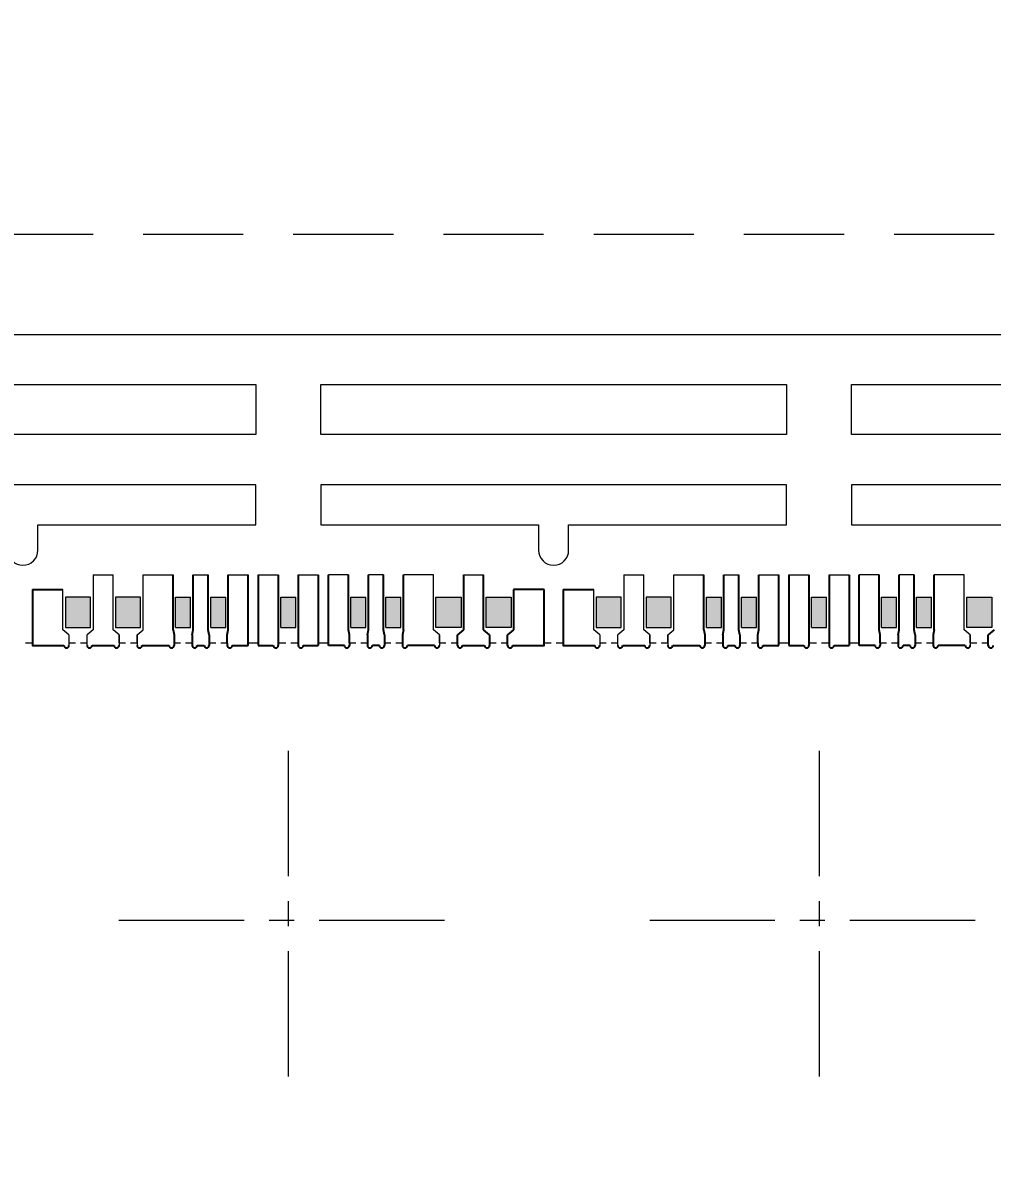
# Model space of a CAD drawing. Header units: millimetres. Extents: x 4066 to 4192, y 1600 to 1759.
# Drawn here: x 4119.14 to 4128.82, y 1734.89 to 1746.33 of the extents above; entities that cross this region are included whole.
import ezdxf

# ---------------------------------------------------------------- set-up
doc = ezdxf.new("R2010")
doc.units = ezdxf.units.MM
doc.linetypes.add('CENTER', pattern=[2, 1.25, -0.25, 0.25, -0.25])
doc.linetypes.add('HIDDEN', pattern=[0.375, 0.25, -0.125])
for name, color, linetype in [('1', 7, 'Continuous'), ('1D', 4, 'Continuous'), ('中心线', 1, 'CENTER')]:
    doc.layers.add(name, color=color, linetype=linetype)
doc.layers.add('AM_8', color=3, linetype='Continuous', lineweight=15)
doc.layers.add('标注线', color=3, linetype='Continuous', lineweight=18)
doc.styles.get("Standard").update_dxf_attribs({"font": 'SimSun.ttf'})
doc.dimstyles.new('ISO-25', dxfattribs={"dimtxt": 0.1, "dimasz": 0.08, "dimexe": 0.015, "dimexo": 0.015, "dimgap": 0.02, "dimtad": 0, "dimzin": 1, "dimdsep": 46, "dimtxsty": 'Standard', "dimcen": 0.1, "dimadec": 0, "dimazin": 0, "dimtfac": 1, "dimtmove": 0, "dimatfit": 3, "dimfxl": 1, "dimarcsym": 0})

# ---------------------------------------------------------------- blocks, each defined once
blk = doc.blocks.new('*D39')
at = {"layer": 'Defpoints', "color": 0, "transparency": 16777216}
for p in [(4129.593, 1745.709), (4094.843, 1673.221), (4096.641, 1661.293)]:
    blk.add_point(p, dxfattribs=at)
at = {"layer": '标注线', "color": 0, "lineweight": 5, "transparency": 16777216}
for p, q in [((4094.843, 1673.206), (4094.843, 1665.293)), ((4094.843, 1665.293), (4096.641, 1663.293)), ((4096.641, 1663.293), (4096.641, 1661.293))]:
    blk.add_line(p, q, dxfattribs=at)
at = {"layer": '标注线', "color": 0, "lineweight": 5, "transparency": 16777216, "insert": (4096.641, 1658.896), "char_height": 1.15, "attachment_point": 5, "rotation": 90}
blk.add_mtext('34.750', dxfattribs=at)

msp = doc.modelspace()

# ---------------------------------------------------------------- hatches: boundary and pattern name
at = {"layer": 'AM_8', "linetype": 'ByBlock'}
h = msp.add_hatch(dxfattribs=at)
h.set_pattern_fill('GLASS', color=3, scale=0.002)
h.set_pattern_definition([(123.6901, (21.23048, 3416.407292), (-0.050800067793, 0.101599977535), [0.018316194, -0.1648457968]), (123.6901, (21.231496, 3416.41034), (-0.050800067793, 0.101599977535), [0.0109897164, -0.1721722744]), (123.6901, (21.2254, 3416.41034), (-0.050800067793, 0.101599977535), [0.0109897164, -0.1721722744])])
h.paths.add_polyline_path([(4119.5681, 1740.5964), (4119.5681, 1740.2964), (4119.8181, 1740.2964), (4119.8181, 1740.5964)])
h.paths.add_polyline_path([(4120.0681, 1740.5964), (4120.0681, 1740.2964), (4120.3181, 1740.2964), (4120.3181, 1740.5964)])
h.paths.add_polyline_path([(4123.2681, 1740.2964), (4123.2681, 1740.5964), (4123.5181, 1740.5964), (4123.5181, 1740.2964)])
h.paths.add_polyline_path([(4123.7681, 1740.2964), (4123.7681, 1740.5964), (4124.0181, 1740.5964), (4124.0181, 1740.2964)])
h.paths.add_polyline_path([(4120.6681, 1740.2964), (4120.6681, 1740.5964), (4120.8181, 1740.5964), (4120.8181, 1740.2964)])
h.paths.add_polyline_path([(4121.0181, 1740.2964), (4121.0181, 1740.5964), (4121.1681, 1740.5964), (4121.1681, 1740.2964)])
h.paths.add_polyline_path([(4122.7681, 1740.2964), (4122.7681, 1740.5964), (4122.9181, 1740.5964), (4122.9181, 1740.2964)])
h.paths.add_polyline_path([(4122.4181, 1740.2964), (4122.4181, 1740.5964), (4122.5681, 1740.5964), (4122.5681, 1740.2964)])
h.paths.add_polyline_path([(4121.7181, 1740.2964), (4121.7181, 1740.5964), (4121.8681, 1740.5964), (4121.8681, 1740.2964)])
h = msp.add_hatch(dxfattribs=at)
h.set_pattern_fill('GLASS', color=3, scale=0.002)
h.set_pattern_definition([(123.6901, (26.53048, 3416.407292), (-0.050800067793, 0.101599977535), [0.018316194, -0.1648457968]), (123.6901, (26.531496, 3416.41034), (-0.050800067793, 0.101599977535), [0.0109897164, -0.1721722744]), (123.6901, (26.5254, 3416.41034), (-0.050800067793, 0.101599977535), [0.0109897164, -0.1721722744])])
h.paths.add_polyline_path([(4124.8681, 1740.5964), (4124.8681, 1740.2964), (4125.1181, 1740.2964), (4125.1181, 1740.5964)])
h.paths.add_polyline_path([(4125.3681, 1740.5964), (4125.3681, 1740.2964), (4125.6181, 1740.2964), (4125.6181, 1740.5964)])
h.paths.add_polyline_path([(4128.5681, 1740.2964), (4128.5681, 1740.5964), (4128.8181, 1740.5964), (4128.8181, 1740.2964)])
h.paths.add_polyline_path([(4129.0681, 1740.2964), (4129.0681, 1740.5964), (4129.3181, 1740.5964), (4129.3181, 1740.2964)])
h.paths.add_polyline_path([(4125.9681, 1740.2964), (4125.9681, 1740.5964), (4126.1181, 1740.5964), (4126.1181, 1740.2964)])
h.paths.add_polyline_path([(4126.3181, 1740.2964), (4126.3181, 1740.5964), (4126.4681, 1740.5964), (4126.4681, 1740.2964)])
h.paths.add_polyline_path([(4128.0681, 1740.2964), (4128.0681, 1740.5964), (4128.2181, 1740.5964), (4128.2181, 1740.2964)])
h.paths.add_polyline_path([(4127.7181, 1740.2964), (4127.7181, 1740.5964), (4127.8681, 1740.5964), (4127.8681, 1740.2964)])
h.paths.add_polyline_path([(4127.0181, 1740.2964), (4127.0181, 1740.5964), (4127.1681, 1740.5964), (4127.1681, 1740.2964)])

# ---------------------------------------------------------------- linework, layer by layer
at = {"lineweight": 5}
for p, q in [((4119.8431, 1740.8214, 0.0291), (4120.0431, 1740.8214, 0.0291)), ((4119.8431, 1740.8214, 0.0291), (4119.8431, 1740.2714, 0.0291)), ((4120.0431, 1740.2714, 0.0291), (4120.0431, 1740.8214, 0.0291)), ((4120.3431, 1740.8214, 0.0291), (4120.6431, 1740.8214, 0.0291)), ((4120.3431, 1740.2714, 0.0291), (4120.3431, 1740.8214, 0.0291)), ((4120.8431, 1740.8214, 0.0291), (4120.9931, 1740.8214, 0.0291)), ((4121.1931, 1740.8214, 0.0291), (4121.3931, 1740.8214, 0.0291)), ((4121.4931, 1740.8214, 0.0291), (4121.6931, 1740.8214, 0.0291)), ((4121.8931, 1740.8214, 0.0291), (4122.0931, 1740.8214, 0.0291)), ((4122.3931, 1740.8214, 0.0291), (4122.1931, 1740.8214, 0.0291)), ((4122.7431, 1740.8214, 0.0291), (4122.5931, 1740.8214, 0.0291)), ((4123.2431, 1740.8214, 0.0291), (4122.9431, 1740.8214, 0.0291)), ((4123.2431, 1740.2714, 0.0291), (4123.2431, 1740.8214, 0.0291)), ((4123.5431, 1740.8214, 0.0291), (4123.7431, 1740.8214, 0.0291)), ((4125.1431, 1740.8214, 0.0291), (4125.3431, 1740.8214, 0.0291)), ((4125.1431, 1740.8214, 0.0291), (4125.1431, 1740.2714, 0.0291)), ((4125.3431, 1740.2714, 0.0291), (4125.3431, 1740.8214, 0.0291)), ((4125.6431, 1740.8214, 0.0291), (4125.9431, 1740.8214, 0.0291)), ((4125.6431, 1740.2714, 0.0291), (4125.6431, 1740.8214, 0.0291)), ((4126.1431, 1740.8214, 0.0291), (4126.2931, 1740.8214, 0.0291)), ((4126.4931, 1740.8214, 0.0291), (4126.6931, 1740.8214, 0.0291)), ((4126.7931, 1740.8214, 0.0291), (4126.9931, 1740.8214, 0.0291)), ((4127.1931, 1740.8214, 0.0291), (4127.3931, 1740.8214, 0.0291)), ((4127.6931, 1740.8214, 0.0291), (4127.4931, 1740.8214, 0.0291)), ((4128.0431, 1740.8214, 0.0291), (4127.8931, 1740.8214, 0.0291)), ((4128.5431, 1740.8214, 0.0291), (4128.2431, 1740.8214, 0.0291)), ((4128.5431, 1740.2714, 0.0291), (4128.5431, 1740.8214, 0.0291)), ((4119.5431, 1740.2714, 0.0291), (4119.5431, 1740.6742, 0.0291)), ((4124.8431, 1740.2714, 0.0291), (4124.8431, 1740.6742, 0.0291)), ((4119.6031, 1740.2214, 0.0291), (4119.5431, 1740.2714, 0.0291)), ((4119.6031, 1740.2214, 0.0291), (4119.6031, 1740.1164, 0.0291)), ((4119.8431, 1740.2714, 0.0291), (4119.7831, 1740.2214, 0.0291)), ((4119.7831, 1740.1164, 0.0291), (4119.7831, 1740.2214, 0.0291)), ((4120.1031, 1740.2214, 0.0291), (4120.0431, 1740.2714, 0.0291)), ((4120.1031, 1740.1414, 0.0291), (4120.1031, 1740.2214, 0.0291)), ((4120.1031, 1740.2214, 0.0291), (4120.1031, 1740.1164, 0.0291)), ((4120.2831, 1740.2214, 0.0291), (4120.3431, 1740.2714, 0.0291)), ((4120.2831, 1740.1414, 0.0291), (4120.2831, 1740.2214, 0.0291)), ((4120.2831, 1740.2214, 0.0291), (4120.2831, 1740.1164, 0.0291)), ((4123.3031, 1740.2214, 0.0291), (4123.2431, 1740.2714, 0.0291)), ((4123.3031, 1740.1414, 0.0291), (4123.3031, 1740.2214, 0.0291)), ((4123.3031, 1740.2214, 0.0291), (4123.3031, 1740.1164, 0.0291)), ((4124.9031, 1740.2214, 0.0291), (4124.8431, 1740.2714, 0.0291)), ((4124.9031, 1740.2214, 0.0291), (4124.9031, 1740.1164, 0.0291)), ((4125.1431, 1740.2714, 0.0291), (4125.0831, 1740.2214, 0.0291)), ((4125.0831, 1740.1164, 0.0291), (4125.0831, 1740.2214, 0.0291)), ((4125.4031, 1740.2214, 0.0291), (4125.3431, 1740.2714, 0.0291)), ((4125.4031, 1740.1414, 0.0291), (4125.4031, 1740.2214, 0.0291)), ((4125.4031, 1740.2214, 0.0291), (4125.4031, 1740.1164, 0.0291)), ((4125.5831, 1740.2214, 0.0291), (4125.6431, 1740.2714, 0.0291)), ((4125.5831, 1740.1414, 0.0291), (4125.5831, 1740.2214, 0.0291)), ((4125.5831, 1740.2214, 0.0291), (4125.5831, 1740.1164, 0.0291)), ((4128.6031, 1740.2214, 0.0291), (4128.5431, 1740.2714, 0.0291)), ((4128.6031, 1740.1414, 0.0291), (4128.6031, 1740.2214, 0.0291)), ((4128.6031, 1740.2214, 0.0291), (4128.6031, 1740.1164, 0.0291))]:
    msp.add_line(p, q, dxfattribs=at)
at = {"color": 0}
for p, q in [((4120.6431, 1740.2714, 0.0291), (4120.6431, 1740.8214, 0.0291)), ((4120.8431, 1740.2714, 0.0291), (4120.8431, 1740.8214, 0.0291)), ((4120.9931, 1740.2714, 0.0291), (4120.9931, 1740.8214, 0.0291)), ((4121.1931, 1740.2714, 0.0291), (4121.1931, 1740.8214, 0.0291)), ((4121.4931, 1740.8214, 0.0291), (4121.4931, 1740.1164, 0.0291)), ((4121.6931, 1740.8214, 0.0291), (4121.6931, 1740.1164, 0.0291)), ((4121.8931, 1740.8214, 0.0291), (4121.8931, 1740.1164, 0.0291)), ((4122.0931, 1740.8214, 0.0291), (4122.0931, 1740.1164, 0.0291)), ((4122.3931, 1740.2714, 0.0291), (4122.3931, 1740.8214, 0.0291)), ((4122.5931, 1740.2714, 0.0291), (4122.5931, 1740.8214, 0.0291)), ((4122.7431, 1740.2714, 0.0291), (4122.7431, 1740.8214, 0.0291)), ((4122.9431, 1740.2714, 0.0291), (4122.9431, 1740.8214, 0.0291)), ((4125.9431, 1740.2714, 0.0291), (4125.9431, 1740.8214, 0.0291)), ((4126.1431, 1740.2714, 0.0291), (4126.1431, 1740.8214, 0.0291)), ((4126.2931, 1740.2714, 0.0291), (4126.2931, 1740.8214, 0.0291)), ((4126.4931, 1740.2714, 0.0291), (4126.4931, 1740.8214, 0.0291)), ((4126.7931, 1740.8214, 0.0291), (4126.7931, 1740.1164, 0.0291)), ((4126.9931, 1740.8214, 0.0291), (4126.9931, 1740.1164, 0.0291)), ((4127.1931, 1740.8214, 0.0291), (4127.1931, 1740.1164, 0.0291)), ((4127.3931, 1740.8214, 0.0291), (4127.3931, 1740.1164, 0.0291)), ((4127.6931, 1740.2714, 0.0291), (4127.6931, 1740.8214, 0.0291)), ((4127.8931, 1740.2714, 0.0291), (4127.8931, 1740.8214, 0.0291)), ((4128.0431, 1740.2714, 0.0291), (4128.0431, 1740.8214, 0.0291)), ((4128.2431, 1740.2714, 0.0291), (4128.2431, 1740.8214, 0.0291)), ((4120.6431, 1740.2714, 0.0291), (4120.6531, 1740.2214, 0.0291)), ((4120.6531, 1740.2214, 0.0291), (4120.6531, 1740.1414, 0.0291)), ((4120.8331, 1740.2214, 0.0291), (4120.8431, 1740.2714, 0.0291)), ((4121.0031, 1740.2214, 0.0291), (4120.9931, 1740.2714, 0.0291)), ((4121.1831, 1740.2214, 0.0291), (4121.1931, 1740.2714, 0.0291)), ((4121.1831, 1740.1414, 0.0291), (4121.1831, 1740.2214, 0.0291)), ((4122.4031, 1740.2214, 0.0291), (4122.3931, 1740.2714, 0.0291)), ((4122.4031, 1740.1414, 0.0291), (4122.4031, 1740.2214, 0.0291)), ((4122.5831, 1740.2214, 0.0291), (4122.5931, 1740.2714, 0.0291)), ((4122.7531, 1740.2214, 0.0291), (4122.7431, 1740.2714, 0.0291)), ((4122.9431, 1740.2714, 0.0291), (4122.9331, 1740.2214, 0.0291)), ((4122.9331, 1740.2214, 0.0291), (4122.9331, 1740.1414, 0.0291)), ((4123.4831, 1740.1164, 0.0291), (4123.4831, 1740.2214, 0.0291)), ((4123.8031, 1740.2214, 0.0291), (4123.8031, 1740.1164, 0.0291)), ((4123.9831, 1740.1164, 0.0291), (4123.9831, 1740.2214, 0.0291)), ((4125.9431, 1740.2714, 0.0291), (4125.9531, 1740.2214, 0.0291)), ((4125.9531, 1740.2214, 0.0291), (4125.9531, 1740.1414, 0.0291)), ((4126.1331, 1740.2214, 0.0291), (4126.1431, 1740.2714, 0.0291)), ((4126.3031, 1740.2214, 0.0291), (4126.2931, 1740.2714, 0.0291)), ((4126.4831, 1740.2214, 0.0291), (4126.4931, 1740.2714, 0.0291)), ((4126.4831, 1740.1414, 0.0291), (4126.4831, 1740.2214, 0.0291)), ((4127.7031, 1740.2214, 0.0291), (4127.6931, 1740.2714, 0.0291)), ((4127.7031, 1740.1414, 0.0291), (4127.7031, 1740.2214, 0.0291)), ((4127.8831, 1740.2214, 0.0291), (4127.8931, 1740.2714, 0.0291)), ((4128.0531, 1740.2214, 0.0291), (4128.0431, 1740.2714, 0.0291)), ((4128.2431, 1740.2714, 0.0291), (4128.2331, 1740.2214, 0.0291)), ((4128.2331, 1740.2214, 0.0291), (4128.2331, 1740.1414, 0.0291)), ((4128.7831, 1740.1164, 0.0291), (4128.7831, 1740.2214, 0.0291))]:
    msp.add_line(p, q, dxfattribs=at)
for p, q in [((4123.5431, 1740.8214, 0.0291), (4123.5431, 1740.2714, 0.0291)), ((4123.7431, 1740.2714, 0.0291), (4123.7431, 1740.8214, 0.0291)), ((4119.2381, 1740.6742, 0.0291), (4119.5431, 1740.6742, 0.0291)), ((4124.0431, 1740.6742, 0.0291), (4124.0431, 1740.2714, 0.0291)), ((4124.3481, 1740.6742, 0.0291), (4124.0431, 1740.6742, 0.0291)), ((4124.5381, 1740.6742, 0.0291), (4124.8431, 1740.6742, 0.0291)), ((4120.8331, 1740.2214, 0.0291), (4120.8331, 1740.1164, 0.0291)), ((4121.0031, 1740.2214, 0.0291), (4121.0031, 1740.1164, 0.0291)), ((4122.5831, 1740.2214, 0.0291), (4122.5831, 1740.1164, 0.0291)), ((4122.7531, 1740.2214, 0.0291), (4122.7531, 1740.1164, 0.0291)), ((4123.5431, 1740.2714, 0.0291), (4123.4831, 1740.2214, 0.0291)), ((4123.8031, 1740.2214, 0.0291), (4123.7431, 1740.2714, 0.0291)), ((4124.0431, 1740.2714, 0.0291), (4123.9831, 1740.2214, 0.0291)), ((4126.1331, 1740.2214, 0.0291), (4126.1331, 1740.1164, 0.0291)), ((4126.3031, 1740.2214, 0.0291), (4126.3031, 1740.1164, 0.0291)), ((4127.8831, 1740.2214, 0.0291), (4127.8831, 1740.1164, 0.0291)), ((4128.0531, 1740.2214, 0.0291), (4128.0531, 1740.1164, 0.0291)), ((4128.8431, 1740.2714, 0.0291), (4128.7831, 1740.2214, 0.0291)), ((4120.6531, 1740.1414, 0.0291), (4120.6531, 1740.1164, 0.0291)), ((4121.1831, 1740.1414, 0.0291), (4121.1831, 1740.1164, 0.0291)), ((4122.4031, 1740.1414, 0.0291), (4122.4031, 1740.1164, 0.0291)), ((4122.9331, 1740.1414, 0.0291), (4122.9331, 1740.1164, 0.0291)), ((4125.9531, 1740.1414, 0.0291), (4125.9531, 1740.1164, 0.0291)), ((4126.4831, 1740.1414, 0.0291), (4126.4831, 1740.1164, 0.0291)), ((4127.7031, 1740.1414, 0.0291), (4127.7031, 1740.1164, 0.0291)), ((4128.2331, 1740.1414, 0.0291), (4128.2331, 1740.1164, 0.0291))]:
    msp.add_line(p, q)
at = {"color": 0, "elevation": 0.0291}
for points in [[(4121.3931, 1740.1164), (4121.3931, 1740.8214)], [(4122.1931, 1740.1164), (4122.1931, 1740.8214)], [(4126.6931, 1740.1164), (4126.6931, 1740.8214)], [(4127.4931, 1740.1164), (4127.4931, 1740.8214)], [(4119.2381, 1740.6742), (4119.2381, 1740.1164), (4119.5531, 1740.1164)], [(4124.0331, 1740.1164), (4124.3481, 1740.1164), (4124.3481, 1740.6742)], [(4124.5381, 1740.6742), (4124.5381, 1740.1164), (4124.8531, 1740.1164)], [(4119.8331, 1740.1164), (4120.0531, 1740.1164)], [(4120.3331, 1740.1164), (4120.6031, 1740.1164)], [(4120.8831, 1740.1164), (4120.9531, 1740.1164)], [(4121.2331, 1740.1164), (4121.3931, 1740.1164)], [(4121.4931, 1740.1164), (4121.6431, 1740.1164)], [(4121.9431, 1740.1164), (4122.0931, 1740.1164)], [(4122.3531, 1740.1164), (4122.1931, 1740.1164)], [(4122.7031, 1740.1164), (4122.6331, 1740.1164)], [(4123.2531, 1740.1164), (4122.9831, 1740.1164)], [(4123.5331, 1740.1164), (4123.7531, 1740.1164)], [(4125.1331, 1740.1164), (4125.3531, 1740.1164)], [(4125.6331, 1740.1164), (4125.9031, 1740.1164)], [(4126.1831, 1740.1164), (4126.2531, 1740.1164)], [(4126.5331, 1740.1164), (4126.6931, 1740.1164)], [(4126.7931, 1740.1164), (4126.9431, 1740.1164)], [(4127.2431, 1740.1164), (4127.3931, 1740.1164)], [(4127.6531, 1740.1164), (4127.4931, 1740.1164)], [(4128.0031, 1740.1164), (4127.9331, 1740.1164)], [(4128.5531, 1740.1164), (4128.2831, 1740.1164)]]:
    msp.add_lwpolyline(points, dxfattribs=at)
for centre, end in [((4119.5781, 1740.1164, 0.0291), 0), ((4119.8081, 1740.1164, 0.0291), 360), ((4120.0781, 1740.1164, 0.0291), 0), ((4120.3081, 1740.1164, 0.0291), 360), ((4120.6281, 1740.1164, 0.0291), 360), ((4120.8581, 1740.1164, 0.0291), 360), ((4120.9781, 1740.1164, 0.0291), 0), ((4121.2081, 1740.1164, 0.0291), 360), ((4121.6681, 1740.1164, 0.0291), 0), ((4121.9181, 1740.1164, 0.0291), 360), ((4122.3781, 1740.1164, 0.0291), 360), ((4122.6081, 1740.1164, 0.0291), 360), ((4122.7281, 1740.1164, 0.0291), 0), ((4122.9581, 1740.1164, 0.0291), 360), ((4123.2781, 1740.1164, 0.0291), 360), ((4123.5081, 1740.1164, 0.0291), 360), ((4123.7781, 1740.1164, 0.0291), 0), ((4124.0081, 1740.1164, 0.0291), 360), ((4124.8781, 1740.1164, 0.0291), 0), ((4125.1081, 1740.1164, 0.0291), 360), ((4125.3781, 1740.1164, 0.0291), 0), ((4125.6081, 1740.1164, 0.0291), 360), ((4125.9281, 1740.1164, 0.0291), 360), ((4126.1581, 1740.1164, 0.0291), 360), ((4126.2781, 1740.1164, 0.0291), 0), ((4126.5081, 1740.1164, 0.0291), 360), ((4126.9681, 1740.1164, 0.0291), 0), ((4127.2181, 1740.1164, 0.0291), 360), ((4127.6781, 1740.1164, 0.0291), 360), ((4127.9081, 1740.1164, 0.0291), 360), ((4128.0281, 1740.1164, 0.0291), 0), ((4128.2581, 1740.1164, 0.0291), 360), ((4128.5781, 1740.1164, 0.0291), 360), ((4128.8081, 1740.1164, 0.0291), 360)]:
    msp.add_arc(centre, 0.025, 180, end)
at = {"layer": '1', "lineweight": 5, "elevation": 0.0291}
for points in [[(4116.8181, 1742.7214), (4121.4681, 1742.7214), (4121.4681, 1742.2214), (4116.8181, 1742.2214)], [(4122.1181, 1742.7214), (4126.7681, 1742.7214), (4126.7681, 1742.2214), (4122.1181, 1742.2214)], [(4127.4181, 1742.7214), (4132.0681, 1742.7214), (4132.0681, 1742.2214), (4127.4181, 1742.2214)]]:
    msp.add_lwpolyline(points, close=True, dxfattribs=at)
for points in [[(4118.9931, 1741.0664, 1), (4119.2931, 1741.0664), (4119.2931, 1741.3214), (4121.4681, 1741.3214), (4121.4681, 1741.7214), (4116.8181, 1741.7214), (4116.8181, 1741.3214), (4118.9931, 1741.3214)], [(4124.2931, 1741.0664, 1), (4124.5931, 1741.0664), (4124.5931, 1741.3214), (4126.7681, 1741.3214), (4126.7681, 1741.7214), (4122.1181, 1741.7214), (4122.1181, 1741.3214), (4124.2931, 1741.3214)], [(4129.5931, 1741.0664, 1), (4129.8931, 1741.0664), (4129.8931, 1741.3214), (4132.0681, 1741.3214), (4132.0681, 1741.7214), (4127.4181, 1741.7214), (4127.4181, 1741.3214), (4129.5931, 1741.3214)]]:
    msp.add_lwpolyline(points, format="xyb", close=True, dxfattribs=at)
at = {"layer": '1D', "linetype": 'HIDDEN', "lineweight": 5, "ltscale": 4}
msp.add_line((4090.3431, 1744.2214, 0.0291), (4167.0712, 1744.2214, 0.0291), dxfattribs=at)
at = {"layer": '1D', "color": 1, "lineweight": 5, "elevation": 0.0291}
msp.add_lwpolyline([(4166.8431, 1673.2214), (4094.8431, 1673.2214), (4094.8431, 1743.2214), (4166.8431, 1743.2214)], dxfattribs=at)
at = {"layer": '1D', "linetype": 'HIDDEN', "lineweight": 5, "ltscale": 0.15, "elevation": 0.0291}
for points in [[(4119.1681, 1740.1414), (4119.2381, 1740.1414)], [(4119.6031, 1740.1414), (4119.6681, 1740.1414)], [(4119.7181, 1740.1414), (4119.7831, 1740.1414)], [(4120.1031, 1740.1414), (4120.1681, 1740.1414)], [(4120.2181, 1740.1414), (4120.2831, 1740.1414)], [(4120.6531, 1740.1414), (4120.7181, 1740.1414)], [(4120.7681, 1740.1414), (4120.8331, 1740.1414)], [(4121.0031, 1740.1414), (4121.0681, 1740.1414)], [(4121.1181, 1740.1414), (4121.1831, 1740.1414)], [(4121.3931, 1740.1414), (4121.4931, 1740.1414)], [(4121.6931, 1740.1414), (4121.7681, 1740.1414)], [(4121.8181, 1740.1414), (4121.8931, 1740.1414)], [(4122.0931, 1740.1414), (4122.1931, 1740.1414)], [(4122.4031, 1740.1414), (4122.4681, 1740.1414)], [(4122.5181, 1740.1414), (4122.5831, 1740.1414)], [(4122.7531, 1740.1414), (4122.8181, 1740.1414)], [(4122.8681, 1740.1414), (4122.9331, 1740.1414)], [(4123.3031, 1740.1414), (4123.3681, 1740.1414)], [(4123.4181, 1740.1414), (4123.4831, 1740.1414)], [(4123.8031, 1740.1414), (4123.8681, 1740.1414)], [(4123.9181, 1740.1414), (4123.9831, 1740.1414)], [(4124.3481, 1740.1414), (4124.4181, 1740.1414)], [(4124.4681, 1740.1414), (4124.5381, 1740.1414)], [(4124.9031, 1740.1414), (4124.9681, 1740.1414)], [(4125.0181, 1740.1414), (4125.0831, 1740.1414)], [(4125.4031, 1740.1414), (4125.4681, 1740.1414)], [(4125.5181, 1740.1414), (4125.5831, 1740.1414)], [(4125.9531, 1740.1414), (4126.0181, 1740.1414)], [(4126.0681, 1740.1414), (4126.1331, 1740.1414)], [(4126.3031, 1740.1414), (4126.3681, 1740.1414)], [(4126.4181, 1740.1414), (4126.4831, 1740.1414)], [(4126.6931, 1740.1414), (4126.7931, 1740.1414)], [(4126.9931, 1740.1414), (4127.0681, 1740.1414)], [(4127.1181, 1740.1414), (4127.1931, 1740.1414)], [(4127.3931, 1740.1414), (4127.4931, 1740.1414)], [(4127.7031, 1740.1414), (4127.7681, 1740.1414)], [(4127.8181, 1740.1414), (4127.8831, 1740.1414)], [(4128.0531, 1740.1414), (4128.1181, 1740.1414)], [(4128.1681, 1740.1414), (4128.2331, 1740.1414)], [(4128.6031, 1740.1414), (4128.6681, 1740.1414)], [(4128.7181, 1740.1414), (4128.7831, 1740.1414)]]:
    msp.add_lwpolyline(points, dxfattribs=at)
at = {"layer": 'AM_8', "color": 3, "linetype": 'ByBlock'}
for p, q in [((4120.6681, 1740.2964, 0.0291), (4120.6681, 1740.5964, 0.0291)), ((4120.6681, 1740.5964, 0.0291), (4120.8181, 1740.5964, 0.0291)), ((4120.8181, 1740.2964, 0.0291), (4120.8181, 1740.5964, 0.0291)), ((4121.0181, 1740.2964, 0.0291), (4121.0181, 1740.5964, 0.0291)), ((4121.0181, 1740.5964, 0.0291), (4121.1681, 1740.5964, 0.0291)), ((4121.1681, 1740.2964, 0.0291), (4121.1681, 1740.5964, 0.0291)), ((4121.7181, 1740.2964, 0.0291), (4121.7181, 1740.5964, 0.0291)), ((4121.7181, 1740.5964, 0.0291), (4121.8681, 1740.5964, 0.0291)), ((4121.8681, 1740.2964, 0.0291), (4121.8681, 1740.5964, 0.0291)), ((4122.4181, 1740.2964, 0.0291), (4122.4181, 1740.5964, 0.0291)), ((4122.4181, 1740.5964, 0.0291), (4122.5681, 1740.5964, 0.0291)), ((4122.5681, 1740.2964, 0.0291), (4122.5681, 1740.5964, 0.0291)), ((4122.7681, 1740.2964, 0.0291), (4122.7681, 1740.5964, 0.0291)), ((4122.7681, 1740.5964, 0.0291), (4122.9181, 1740.5964, 0.0291)), ((4122.9181, 1740.2964, 0.0291), (4122.9181, 1740.5964, 0.0291)), ((4125.9681, 1740.2964, 0.0291), (4125.9681, 1740.5964, 0.0291)), ((4125.9681, 1740.5964, 0.0291), (4126.1181, 1740.5964, 0.0291)), ((4126.1181, 1740.2964, 0.0291), (4126.1181, 1740.5964, 0.0291)), ((4126.3181, 1740.2964, 0.0291), (4126.3181, 1740.5964, 0.0291)), ((4126.3181, 1740.5964, 0.0291), (4126.4681, 1740.5964, 0.0291)), ((4126.4681, 1740.2964, 0.0291), (4126.4681, 1740.5964, 0.0291)), ((4127.0181, 1740.2964, 0.0291), (4127.0181, 1740.5964, 0.0291)), ((4127.0181, 1740.5964, 0.0291), (4127.1681, 1740.5964, 0.0291)), ((4127.1681, 1740.2964, 0.0291), (4127.1681, 1740.5964, 0.0291)), ((4127.7181, 1740.2964, 0.0291), (4127.7181, 1740.5964, 0.0291)), ((4127.7181, 1740.5964, 0.0291), (4127.8681, 1740.5964, 0.0291)), ((4127.8681, 1740.2964, 0.0291), (4127.8681, 1740.5964, 0.0291)), ((4128.0681, 1740.2964, 0.0291), (4128.0681, 1740.5964, 0.0291)), ((4128.0681, 1740.5964, 0.0291), (4128.2181, 1740.5964, 0.0291)), ((4128.2181, 1740.2964, 0.0291), (4128.2181, 1740.5964, 0.0291)), ((4120.6681, 1740.2964, 0.0291), (4120.8181, 1740.2964, 0.0291)), ((4121.0181, 1740.2964, 0.0291), (4121.1681, 1740.2964, 0.0291)), ((4121.7181, 1740.2964, 0.0291), (4121.8681, 1740.2964, 0.0291)), ((4122.4181, 1740.2964, 0.0291), (4122.5681, 1740.2964, 0.0291)), ((4122.7681, 1740.2964, 0.0291), (4122.9181, 1740.2964, 0.0291)), ((4125.9681, 1740.2964, 0.0291), (4126.1181, 1740.2964, 0.0291)), ((4126.3181, 1740.2964, 0.0291), (4126.4681, 1740.2964, 0.0291)), ((4127.0181, 1740.2964, 0.0291), (4127.1681, 1740.2964, 0.0291)), ((4127.7181, 1740.2964, 0.0291), (4127.8681, 1740.2964, 0.0291)), ((4128.0681, 1740.2964, 0.0291), (4128.2181, 1740.2964, 0.0291))]:
    msp.add_line(p, q, dxfattribs=at)
at = {"layer": 'AM_8', "color": 3, "linetype": 'ByBlock', "elevation": 0.0291}
for points in [[(4119.5681, 1740.5964), (4119.5681, 1740.2964), (4119.8181, 1740.2964), (4119.8181, 1740.5964)], [(4120.0681, 1740.5964), (4120.0681, 1740.2964), (4120.3181, 1740.2964), (4120.3181, 1740.5964)], [(4123.5181, 1740.5964), (4123.5181, 1740.2964), (4123.2681, 1740.2964), (4123.2681, 1740.5964)], [(4124.0181, 1740.5964), (4124.0181, 1740.2964), (4123.7681, 1740.2964), (4123.7681, 1740.5964)], [(4124.8681, 1740.5964), (4124.8681, 1740.2964), (4125.1181, 1740.2964), (4125.1181, 1740.5964)], [(4125.3681, 1740.5964), (4125.3681, 1740.2964), (4125.6181, 1740.2964), (4125.6181, 1740.5964)], [(4128.8181, 1740.5964), (4128.8181, 1740.2964), (4128.5681, 1740.2964), (4128.5681, 1740.5964)]]:
    msp.add_lwpolyline(points, close=True, dxfattribs=at)
at = {"layer": '中心线', "linetype": 'CENTER', "lineweight": 5}
for p, q in [((4121.7931, 1739.0622, 0.0291), (4121.7931, 1735.6807, 0.0291)), ((4127.0931, 1739.0622, 0.0291), (4127.0931, 1735.6807, 0.0291)), ((4120.1024, 1737.3714, 0.0291), (4123.4838, 1737.3714, 0.0291)), ((4125.4024, 1737.3714, 0.0291), (4128.7838, 1737.3714, 0.0291))]:
    msp.add_line(p, q, dxfattribs=at)

# ---------------------------------------------------------------- dimensions: what is measured, and where the dimension line sits
at = {"layer": '标注线', "lineweight": 5}
dim = msp.add_ordinate_dim(feature_location=(4094.8431, 1673.2214), offset=(1.7975, -11.9287), dtype=1, origin=(4129.5931, 1745.7094), dimstyle='ISO-25', override={"dimtxt": 1.15, "dimasz": 1, "dimdec": 3, "dimfxl": 0.0072, "dimlwe": 5, "dimarcsym": 2}, dxfattribs=at)
dim.commit()
dim.dimension.update_dxf_attribs({"geometry": '*D39', "text_midpoint": (4096.6406, 1658.8956)})

doc.saveas('drawing.dxf')
